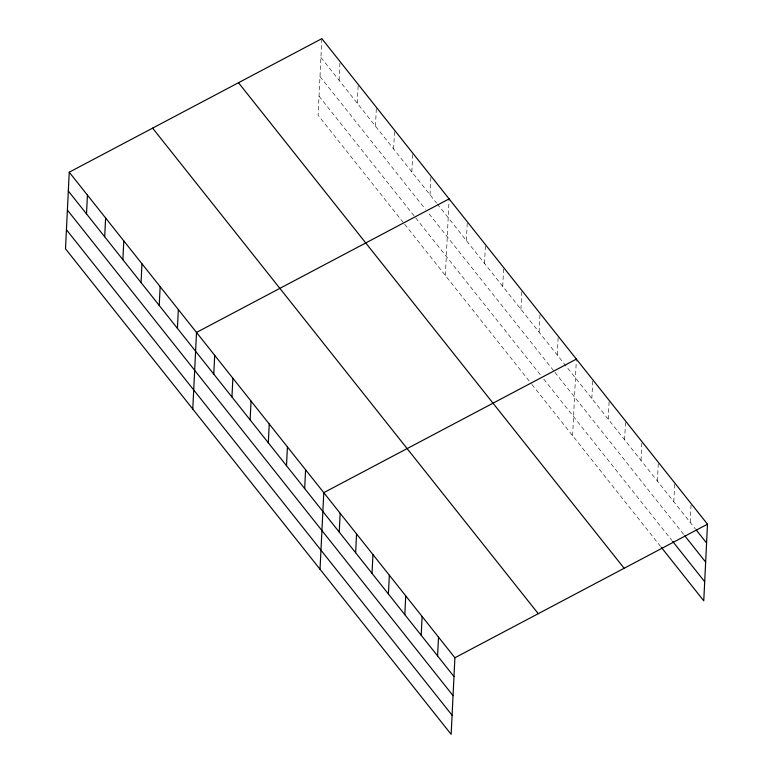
<?xml version="1.0" encoding="UTF-8"?>
<svg xmlns="http://www.w3.org/2000/svg" width="773" height="773" viewBox="0 0 773 773"><rect width="100%" height="100%" fill="white"/><g stroke="black" fill="none" stroke-linecap="round" stroke-linejoin="round"><path stroke-width="0.58" stroke-dasharray="3.87 2.9" d="M321.848 38.65L318.099 115.245L403.912 223.291M339.105 80.353L340.023 61.54M357.29 103.244L358.208 84.431M375.465 126.134L376.383 107.321M393.65 149.025L394.51 131.391M411.825 171.915L412.753 153.102M430.01 194.806L430.928 175.993M445.364 275.478L449.055 200.062M466.37 240.587L467.288 221.774M484.555 263.477L485.473 244.664M502.73 286.368L503.6 268.733M520.915 309.258L521.833 290.445M539.1 332.148L540.018 313.336M557.275 355.039L558.193 336.226M572.629 435.711L576.32 360.295M591.847 398.559L592.765 379.756M608.235 419.198L609.163 400.385M624.632 439.837L625.492 422.203M641.02 460.466L641.938 441.663M657.408 481.106L658.325 462.293M673.795 501.745L674.665 484.111M690.192 522.384L691.11 503.571M320.921 57.463L436.552 203.048M437.286 203.956L695.4 528.945M319.993 76.527L425.44 209.29M429.073 213.87L554.164 371.359M554.888 372.277L684.037 534.877M319.027 96.181L415.024 217.039M415.748 217.957L540.839 375.436M543.748 379.099L671.901 540.462M404.637 224.199L531.177 383.524M531.901 384.432L660.548 546.395"/><path stroke-width="1.16" d="M69.241 172.205L65.502 248.8L451.152 734.35L454.901 657.755L69.241 172.205L321.848 38.65L707.498 524.2L703.759 600.795L661.292 547.332M86.508 213.899L87.426 195.096M104.684 236.789L105.611 217.986M122.868 259.68L123.786 240.876M141.053 282.57L141.971 263.767M159.228 305.461L160.146 286.657M177.413 328.351L178.331 309.538M192.767 409.033L196.516 332.429L449.113 198.883M213.773 374.132L214.691 355.319M231.958 397.022L232.876 378.21M250.133 419.913L251.051 401.1M268.318 442.803L269.236 423.991M286.493 465.694L287.421 446.881M304.678 488.584L305.596 469.771M320.032 569.266L323.781 492.662L576.378 359.116M339.25 532.114L340.168 513.301M355.638 552.753L356.556 533.94M372.026 573.382L372.953 554.57M388.423 594.022L389.341 575.209M404.81 614.661L405.728 595.848M421.198 635.29L422.126 616.487M437.595 655.929L438.513 637.116M454.901 657.755L707.498 524.2M696.154 529.882L706.58 543.013M684.791 535.824L705.652 562.087M672.655 541.4L704.686 581.731M238.49 82.721L624.14 568.271M152.6 128.125L538.259 613.685M68.324 191.008L453.983 676.568M67.396 210.082L453.046 695.632M66.43 229.726L452.089 715.286"/></g></svg>
